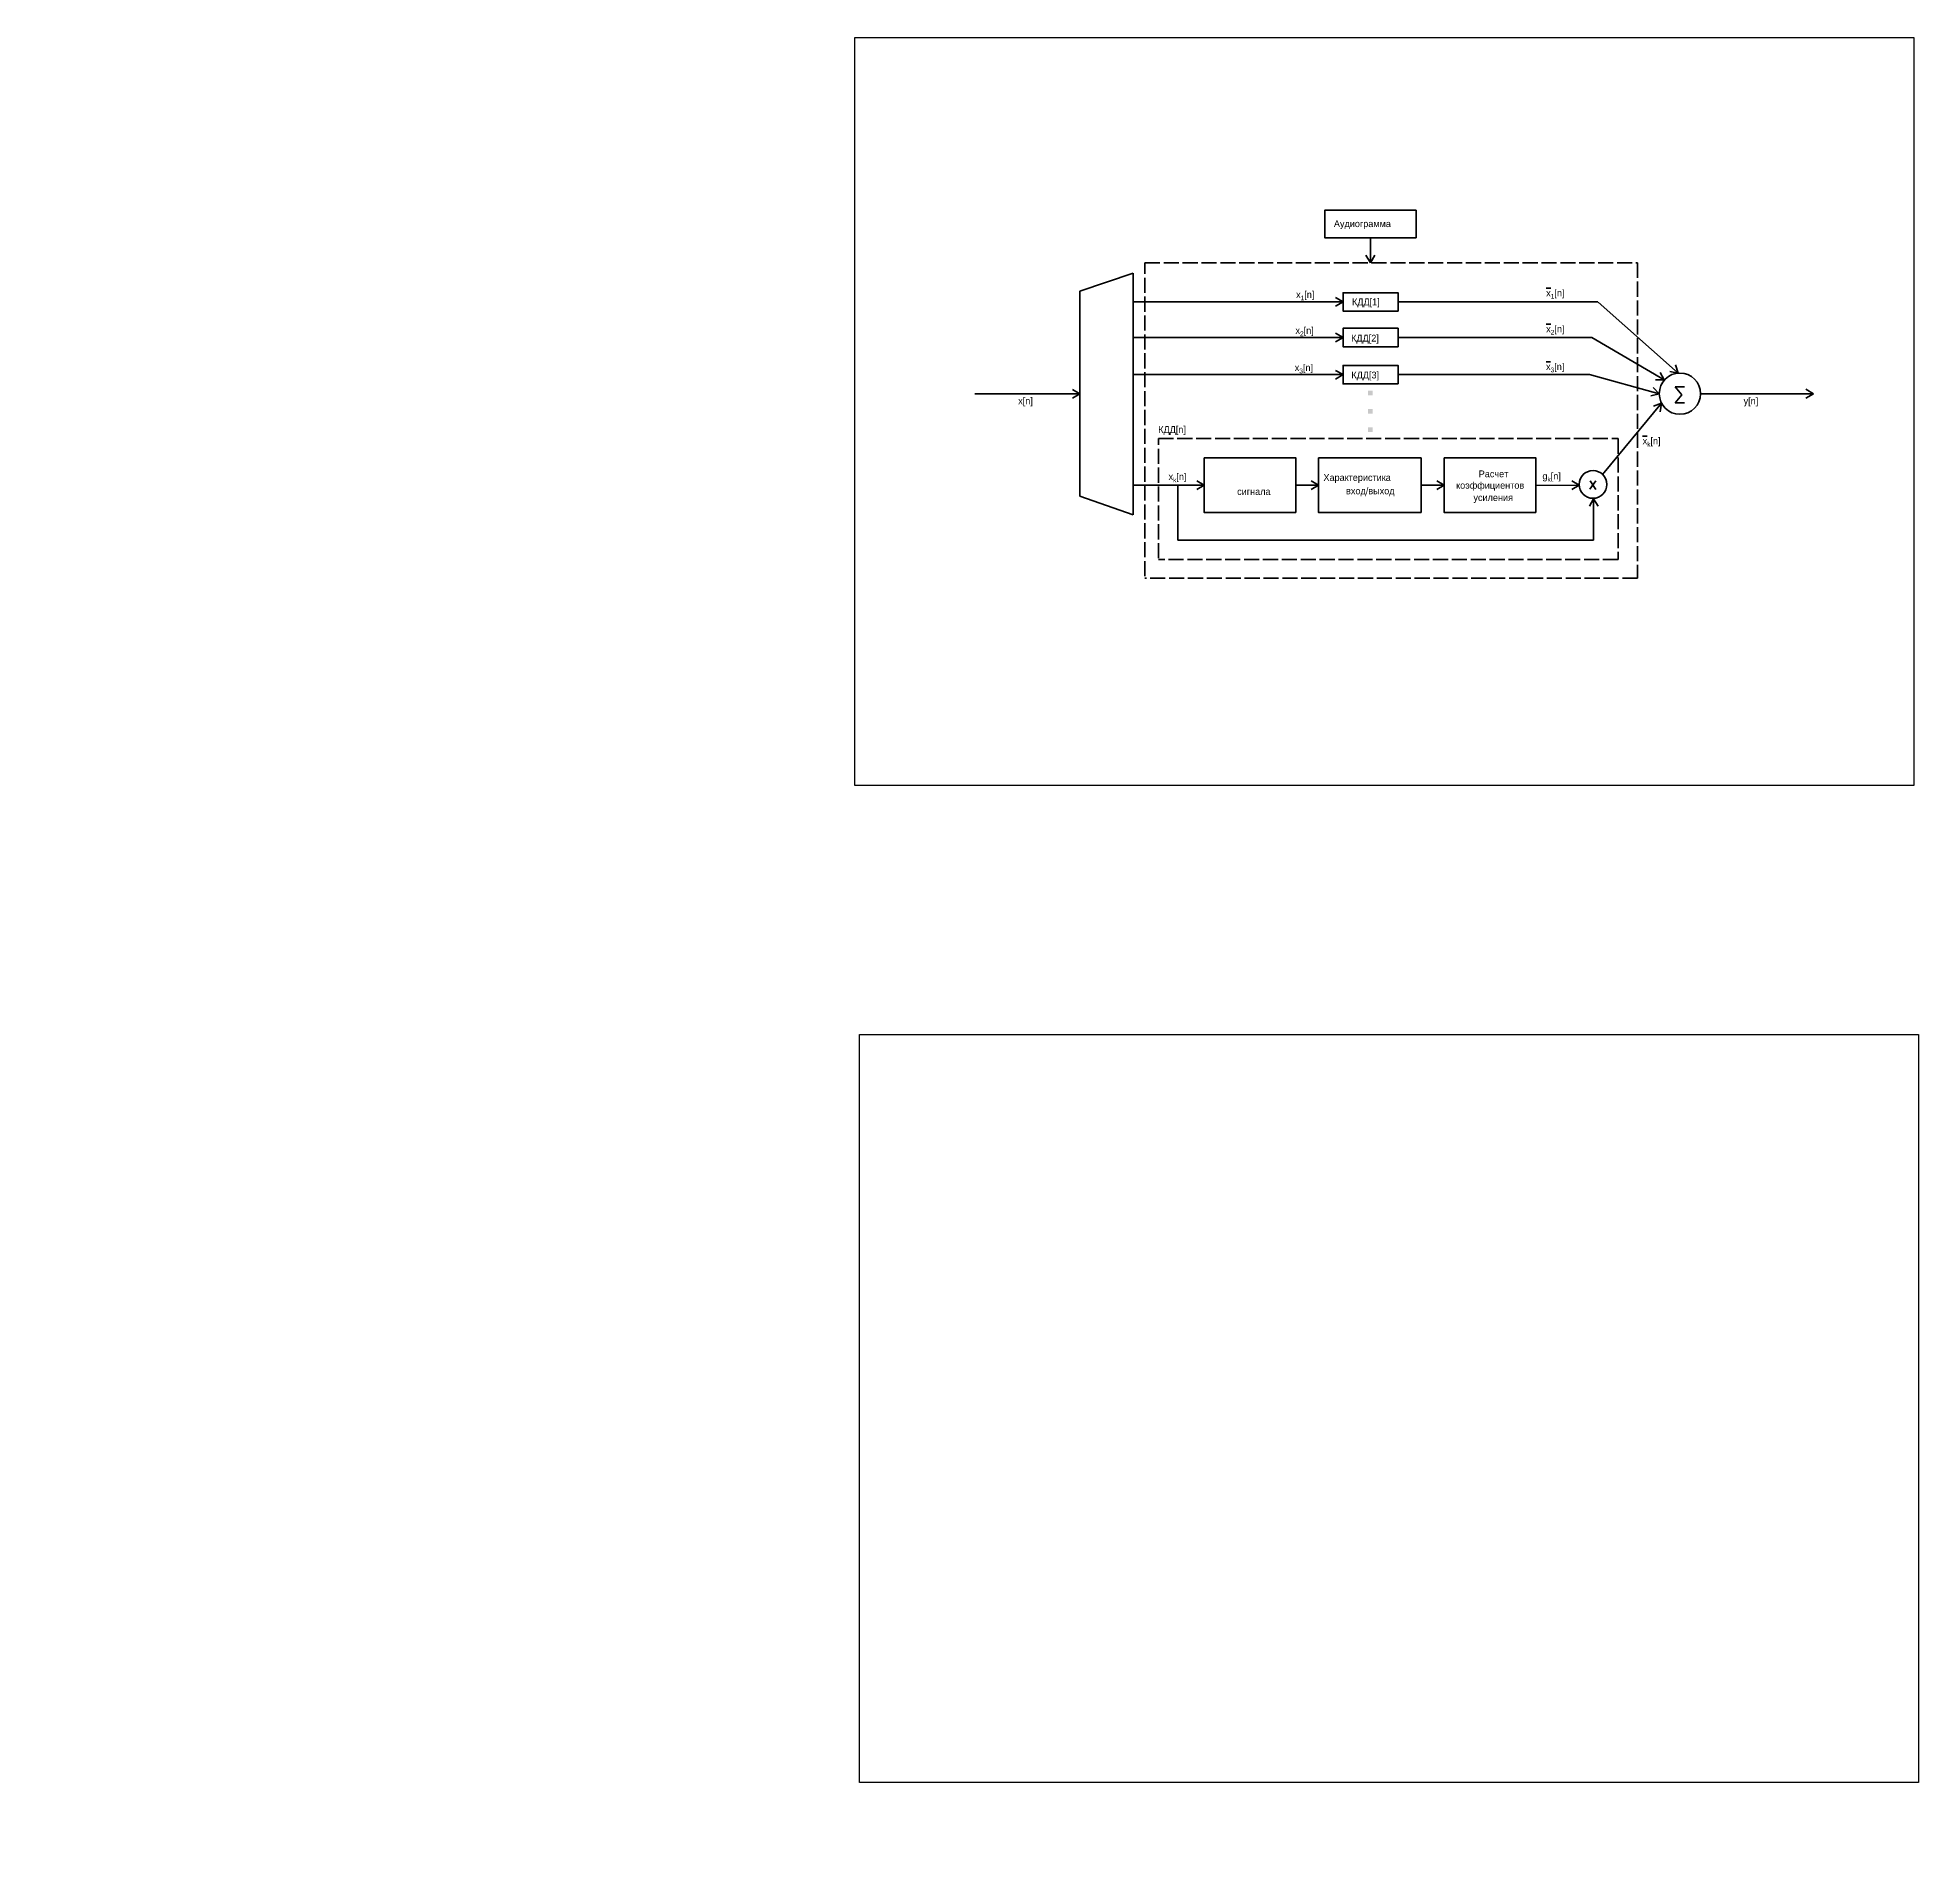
# Model space of a CAD drawing. Extents: x 21 to 3509, y 15 to 1466.
# Drawn here: x 21 to 1515, y 15 to 1466 of the extents above; entities that cross this region are included whole.
import ezdxf

# ---------------------------------------------------------------- set-up
doc = ezdxf.new("R2010")
doc.units = 0
doc.header["$MEASUREMENT"] = 0
doc.linetypes.add('ACAD_ISO02W100', pattern=[15, 12, -3])
doc.layers.get('0').update_dxf_attribs({"linetype": 'CONTINUOUS'})
doc.layers.add('KONTUR', color=7, linetype='CONTINUOUS')
doc.layers.add('PDF_Solid Fills', color=7, linetype='CONTINUOUS')

msp = doc.modelspace()

# ---------------------------------------------------------------- hatches: boundary and pattern name
at = {"layer": 'PDF_Solid Fills', "lineweight": 35, "transparency": 33554559}
h = msp.add_hatch(color=0, dxfattribs=at)
h.paths.add_polyline_path([(1078, 1152.9), (1078, 1156.5), (1081.6, 1156.5), (1081.6, 1152.9)], flags=0)
h.paths.add_polyline_path([(1078, 1167.4), (1078, 1171), (1081.6, 1171), (1081.6, 1167.4)], flags=0)
h.paths.add_polyline_path([(1078, 1182), (1078, 1185.6), (1081.6, 1185.6), (1081.6, 1182)], flags=0)
at = {"layer": 'PDF_Solid Fills', "true_color": 0xffffff, "transparency": 33554559}
h = msp.add_hatch(color=7, dxfattribs=at)
h.paths.add_polyline_path([(22.8, 15.8, 0.024557), (22.8, 15.9)], flags=0)
h.paths.add_polyline_path([(22.8, 15.7, 0.024606), (22.8, 15.8)], flags=0)
h.paths.add_polyline_path([(22.8, 15.7, 0.024582), (22.8, 15.7)], flags=0)
h.paths.add_polyline_path([(22.8, 15.6, 0.02457), (22.8, 15.7)], flags=0)
h.paths.add_polyline_path([(22.7, 15.5, 0.024549), (22.8, 15.6)], flags=0)
h.paths.add_polyline_path([(22.7, 15.5, 0.024592), (22.7, 15.5)], flags=0)
h.paths.add_polyline_path([(22.7, 15.4, 0.024553), (22.7, 15.5)], flags=0)
h.paths.add_polyline_path([(22.6, 15.4, 0.024569), (22.7, 15.4)], flags=0)
h.paths.add_polyline_path([(22.6, 15.3, 0.024551), (22.6, 15.4)], flags=0)
h.paths.add_polyline_path([(22.5, 15.3, 0.024539), (22.6, 15.3)], flags=0)
h.paths.add_polyline_path([(22.5, 15.3, 0.024573), (22.5, 15.3)], flags=0)
h.paths.add_polyline_path([(22.4, 15.2, 0.024585), (22.5, 15.3)], flags=0)
h.paths.add_polyline_path([(22.3, 15.2, 0.024575), (22.4, 15.2)], flags=0)
h.paths.add_polyline_path([(22.3, 15.2, 0.024563), (22.3, 15.2)], flags=0)
h.paths.add_polyline_path([(22.2, 15.2, 0.024584), (22.3, 15.2)], flags=0)
h.paths.add_polyline_path([(22.1, 15.2, 0.024554), (22.2, 15.2)], flags=0)
h.paths.add_polyline_path([(22.1, 15.2, 0.024554), (22.1, 15.2)], flags=0)
h.paths.add_polyline_path([(22, 15.2, 0.024598), (22.1, 15.2)], flags=0)
h.paths.add_polyline_path([(21.9, 15.2, 0.024559), (22, 15.2)], flags=0)
h.paths.add_polyline_path([(21.9, 15.2, 0.024569), (21.9, 15.2)], flags=0)
h.paths.add_polyline_path([(21.8, 15.3, 0.024575), (21.9, 15.2)], flags=0)
h.paths.add_polyline_path([(21.8, 15.3, 0.024549), (21.8, 15.3)], flags=0)
h.paths.add_polyline_path([(21.7, 15.3, 0.024569), (21.8, 15.3)], flags=0)
h.paths.add_polyline_path([(21.7, 15.4, 0.024557), (21.7, 15.3)], flags=0)
h.paths.add_polyline_path([(21.6, 15.4, 0.024556), (21.7, 15.4)], flags=0)
h.paths.add_polyline_path([(21.6, 15.5, 0.024588), (21.6, 15.4)], flags=0)
h.paths.add_polyline_path([(21.5, 15.5, 0.024557), (21.6, 15.5)], flags=0)
h.paths.add_polyline_path([(21.5, 15.6, 0.024539), (21.5, 15.5)], flags=0)
h.paths.add_polyline_path([(21.5, 15.7, 0.024562), (21.5, 15.6)], flags=0)
h.paths.add_polyline_path([(21.5, 15.7, 0.024523), (21.5, 15.7)], flags=0)
h.paths.add_polyline_path([(21.5, 15.8, 0.024567), (21.5, 15.7)], flags=0)
h.paths.add_polyline_path([(21.5, 15.9, 0.024536), (21.5, 15.8)], flags=0)
h.paths.add_polyline_path([(21.5, 15.9, 0.024535), (21.5, 15.9)], flags=0)
h.paths.add_polyline_path([(21.5, 16, 0.024563), (21.5, 15.9)], flags=0)
h.paths.add_polyline_path([(21.5, 16.1, 0.024533), (21.5, 16)], flags=0)
h.paths.add_polyline_path([(21.5, 16.1, 0.024546), (21.5, 16.1)], flags=0)
h.paths.add_polyline_path([(21.5, 16.2, 0.024538), (21.5, 16.1)], flags=0)
h.paths.add_polyline_path([(21.6, 16.2, 0.024556), (21.5, 16.2)], flags=0)
h.paths.add_polyline_path([(21.6, 16.3, 0.024589), (21.6, 16.2)], flags=0)
h.paths.add_polyline_path([(21.7, 16.3, 0.024542), (21.6, 16.3)], flags=0)
h.paths.add_polyline_path([(21.7, 16.4, 0.024539), (21.7, 16.3)], flags=0)
h.paths.add_polyline_path([(21.8, 16.4, 0.024567), (21.7, 16.4)], flags=0)
h.paths.add_polyline_path([(21.8, 16.5, 0.024556), (21.8, 16.4)], flags=0)
h.paths.add_polyline_path([(21.9, 16.5, 0.024584), (21.8, 16.5)], flags=0)
h.paths.add_polyline_path([(21.9, 16.5, 0.024553), (21.9, 16.5)], flags=0)
h.paths.add_polyline_path([(22, 16.5, 0.024562), (21.9, 16.5)], flags=0)
h.paths.add_polyline_path([(22.1, 16.5, 0.024558), (22, 16.5)], flags=0)
h.paths.add_polyline_path([(22.1, 16.5, 0.02453), (22.1, 16.5)], flags=0)
h.paths.add_polyline_path([(22.2, 16.5, 0.02453), (22.1, 16.5)], flags=0)
h.paths.add_polyline_path([(22.3, 16.5, 0.024565), (22.2, 16.5)], flags=0)
h.paths.add_polyline_path([(22.3, 16.5, 0.024566), (22.3, 16.5)], flags=0)
h.paths.add_polyline_path([(22.4, 16.5, 0.02456), (22.3, 16.5)], flags=0)
h.paths.add_polyline_path([(22.5, 16.5, 0.024548), (22.4, 16.5)], flags=0)
h.paths.add_polyline_path([(22.5, 16.4, 0.024587), (22.5, 16.5)], flags=0)
h.paths.add_polyline_path([(22.6, 16.4, 0.024543), (22.5, 16.4)], flags=0)
h.paths.add_polyline_path([(22.6, 16.3, 0.024556), (22.6, 16.4)], flags=0)
h.paths.add_polyline_path([(22.7, 16.3, 0.024541), (22.6, 16.3)], flags=0)
h.paths.add_polyline_path([(22.7, 16.2, 0.024554), (22.7, 16.3)], flags=0)
h.paths.add_polyline_path([(22.7, 16.2, 0.024581), (22.7, 16.2)], flags=0)
h.paths.add_polyline_path([(22.8, 16.1, 0.024559), (22.7, 16.2)], flags=0)
h.paths.add_polyline_path([(22.8, 16.1, 0.024561), (22.8, 16.1)], flags=0)
h.paths.add_polyline_path([(22.8, 16, 0.024573), (22.8, 16.1)], flags=0)
h.paths.add_polyline_path([(22.8, 15.9, 0.024583), (22.8, 16)], flags=0)
h.paths.add_polyline_path([(22.8, 15.9, 0.024557), (22.8, 15.9)], flags=0)

# ---------------------------------------------------------------- linework, layer by layer
at = {"linetype": 'ByBlock', "lineweight": 35}
for p, q in [((1079.9, 1287.3), (1079.9, 1307.1)), ((891.5, 1279.1), (849.1, 1264.6)), ((891.5, 1087.2), (891.5, 1279.1)), ((849.1, 1101.8), (849.1, 1264.6)), ((1058.2, 1256.2), (891.5, 1256.2)), ((1101.9, 1256.2), (1260.6, 1256.2)), ((1324.4, 1199.5), (1260.7, 1256.1)), ((1058.2, 1227.9), (891.5, 1227.9)), ((1101.9, 1227.9), (1255.7, 1227.9)), ((1313.3, 1194.3), (1255.7, 1227.9)), ((1058.2, 1198.4), (891.5, 1198.4)), ((1101.9, 1198.4), (1253.8, 1198.4)), ((1309.3, 1183.3), (1253.8, 1198.4)), ((849.1, 1183.2), (765.7, 1183.2)), ((1321.9, 1188.8), (1327.1, 1182.5)), ((1321.9, 1188.8), (1329.3, 1188.8)), ((1327.1, 1182.5), (1321.9, 1176)), ((1431.7, 1183.3), (1342.1, 1183.3)), ((1311.2, 1175.7), (1264.3, 1119.2)), ((1321.9, 1176), (1329.3, 1176)), ((947.9, 1110.6), (891.5, 1110.6)), ((927, 1066.9), (927, 1110.6)), ((1038.7, 1110.6), (1020.7, 1110.6)), ((1138.5, 1110.6), (1120.1, 1110.6)), ((1245.7, 1110.6), (1211.3, 1110.4)), ((1254.2, 1107.4), (1258.8, 1114.1)), ((1259, 1107.3), (1254.4, 1114.1)), ((849.1, 1101.8), (891.5, 1087.2)), ((1257.2, 1099.8), (1257.2, 1066.9)), ((1257.2, 1066.9), (927, 1066.9))]:
    msp.add_line(p, q, dxfattribs=at)
at = {"linetype": 'ACAD_ISO02W100', "lineweight": 35}
for p, q in [((900.8, 1038.4), (900.8, 1287.3)), ((900.8, 1287.3), (1292, 1287.3)), ((1079.9, 1287.3), (1076.4, 1293.2)), ((1079.9, 1287.3), (1083.4, 1293.2)), ((1292, 1287.3), (1292, 1036.7)), ((1058.2, 1256.2), (1052.3, 1259.7)), ((1058.2, 1256.2), (1052.3, 1252.7)), ((1058.2, 1227.9), (1052.3, 1231.4)), ((1058.2, 1227.9), (1052.3, 1224.4)), ((1058.2, 1198.4), (1052.3, 1201.8)), ((1058.2, 1198.4), (1052.3, 1194.9)), ((1313.3, 1194.3), (1309.9, 1200.2)), ((1324.4, 1199.5), (1317.7, 1200.9)), ((1324.4, 1199.5), (1322.3, 1206.1)), ((849.1, 1183.2), (843.2, 1186.6)), ((849.1, 1183.2), (843.2, 1179.7)), ((1309.3, 1183.3), (1302.7, 1181.5)), ((1309.3, 1183.3), (1304.5, 1188.2)), ((1313.3, 1194.3), (1306.4, 1194.2)), ((1431.7, 1183.3), (1425.7, 1186.8)), ((1431.7, 1183.3), (1425.7, 1179.8)), ((1311.2, 1175.7), (1304.8, 1173.4)), ((1311.2, 1175.7), (1310.1, 1169)), ((911.5, 1052.6), (911.5, 1147.6)), ((911.5, 1147.6), (1276.6, 1147.6)), ((1276.6, 1147.6), (1276.6, 1051.5)), ((947.9, 1110.6), (942, 1114.1)), ((947.9, 1110.6), (942, 1107.2)), ((1038.7, 1110.6), (1032.8, 1114.1)), ((1038.7, 1110.6), (1032.8, 1107.2)), ((1138.5, 1110.6), (1132.6, 1114.1)), ((1138.5, 1110.6), (1132.6, 1107.2)), ((1245.7, 1110.6), (1239.8, 1114.1)), ((1245.7, 1110.6), (1239.8, 1107.2)), ((1257.2, 1099.8), (1253.8, 1093.9)), ((1257.2, 1099.8), (1260.7, 1093.9)), ((1276.6, 1051.5), (911.5, 1051.5)), ((1292, 1036.7), (900.8, 1036.7))]:
    msp.add_line(p, q, dxfattribs=at)
at = {"linetype": 'ByBlock', "lineweight": 35}
for points in [[(1116.2, 1307.1), (1043.6, 1307.1), (1043.6, 1329), (1116.2, 1329)], [(1101.9, 1248.9), (1058.2, 1248.9), (1058.2, 1263.5), (1101.9, 1263.5)], [(1101.9, 1220.6), (1058.2, 1220.6), (1058.2, 1235.2), (1101.9, 1235.2)], [(1101.9, 1191.1), (1058.2, 1191.1), (1058.2, 1205.7), (1101.9, 1205.7)], [(1020.7, 1088.9), (947.9, 1088.9), (947.9, 1132.3), (1020.7, 1132.3)], [(1120.1, 1088.9), (1038.7, 1088.9), (1038.7, 1132.3), (1120.1, 1132.3)], [(1211.3, 1088.9), (1138.5, 1088.9), (1138.5, 1132.3), (1211.3, 1132.3)]]:
    msp.add_lwpolyline(points, close=True, dxfattribs=at)
for centre, radius in [((1325.7, 1183.3), 16.4), ((1256.7, 1111.2), 11)]:
    msp.add_circle(centre, radius, dxfattribs=at)
at = {"layer": 'KONTUR'}
for p, q in [((670.4, 872.1), (670.4, 1466.1)), ((670.4, 1466.1), (1511.4, 1466.1)), ((1511.4, 1466.1), (1511.4, 872.1)), ((1511.4, 872.1), (670.4, 872.1)), ((674.1, 80.2), (674.1, 674.2)), ((674.1, 674.2), (1515.1, 674.2)), ((1515.1, 674.2), (1515.1, 80.2)), ((1515.1, 80.2), (674.1, 80.2))]:
    msp.add_line(p, q, dxfattribs=at)

# ---------------------------------------------------------------- texts
at = {"linetype": 'ACAD_ISO02W100', "lineweight": 35, "char_height": 5.396, "attachment_point": 1}
for s, width, gutter_width, heights, insert in [('{\\Ftxt|c204;Аудиограмма}', 14.46, 32.9, [4.42], (1050.9, 1321)), ('\\A1;\\pxi-3,l4,t4;x{\\Ftxt|c204;\\H0.7x;\\S^ 1;}[n]', 31.061, 32.9, [2.8], (1015.5, 1264.7)), ('\\pxi-3,l4,t4;{\\Ftxt|c204;КДД}[{\\Ftxt|c204;1}]', 31.061, 32.9, [2.8], (1059.9, 1258.9)), ('\\A1;\\pxi-3,l4,t4;{\\Ox\\Ftxt|c204;\\H0.7x;\\o\\S^ 1;}[n]', 31.061, 32.9, [2.8], (1214.1, 1266)), ('\\A1;\\pxi-3,l4,t4;x{\\H0.7x;\\S^ 2;}[n]', 31.061, 32.9, [2.8], (1015, 1236.2)), ('\\pxi-3,l4,t4;{\\Ftxt|c204;КДД}[{\\Ftxt|c204;2}]', 31.061, 32.9, [2.8], (1059.2, 1230.1)), ('\\A1;\\pxi-3,l4,t4;{\\Ox\\H0.7x;\\o\\S^ 2;}[n]', 31.061, 32.9, [2.8], (1214.1, 1237.4)), ('\\A1;\\pxi-3,l4,t4;x{\\H0.7x;\\S^ 3;}[n]', 31.061, 32.9, [2.8], (1014.4, 1206.7)), ('\\pxi-3,l4,t4;{\\Ftxt|c204;КДД}[{\\Ftxt|c204;3}]', 31.061, 32.9, [2.8], (1059.4, 1200.8)), ('\\A1;\\pxi-3,l4,t4;{\\Ox\\H0.7x;\\o\\S^ 3;}[n]', 31.061, 32.9, [2.8], (1214, 1207.5)), ('\\A1;\\pxi-3,l4,t4;x[n]', 31.061, 32.9, [2.8], (794.8, 1180.3)), ('\\A1;\\pxi-3,l4,t4;y[n]', 31.061, 32.9, [2.8], (1370.9, 1180.2)), ('\\pxi-3,l4,t4;{\\Ftxt|c204;КДД}[n]', 38.455, 32.9, [2.24], (906, 1157.5)), ('\\A1;\\pxi-3,l4,t4;{\\Ox\\H0.7x;\\o\\S^ k;}[n]', 31.061, 32.9, [2.8], (1290.7, 1148.5)), ('\\A1;\\pxi-3,l4,t4;x{\\H0.7x;\\S^ k;}[n]', 31.061, 32.9, [2.8], (914.2, 1120.1)), ('\\pxi-3,l4,qc,t4;{\\Ftxt|c204;Расчет }', 39.961, 20.5, [5.38], (1155, 1122.3)), ('\\A1;\\pxi-3,l4,t4;g{\\H0.7x;\\S^ k;}[n]', 31.061, 32.9, [2.8], (1211.1, 1120.6)), ('\\pxi-3,l4,qc,t4;{\\Ftxt|c204;сигнала }', 14.46, 20.5, [4.42], (977.4, 1108.3)), ('{\\Ftxt|c204;Характеристика }', 14.46, 20.5, [4.42], (1042.6, 1119.4)), ('\\pxi-3,l4,qc,t4;{\\Ftxt|c204;вход/выход }', 14.46, 20.5, [4.42], (1069.9, 1108.8)), ('\\pxi-3,l4,qc,t4;{\\Ftxt|c204;коэффициентов }', 14.46, 20.5, [4.42], (1165.1, 1113.2)), ('\\pxi-3,l4,qc,t4;{\\Ftxt|c204;усиления }', 14.46, 20.5, [4.42], (1167.5, 1103.5))]:
    msp.add_mtext_dynamic_manual_height_columns(s, width=width, gutter_width=gutter_width, heights=heights, dxfattribs=dict(at, insert=insert))

doc.saveas('drawing.dxf')
